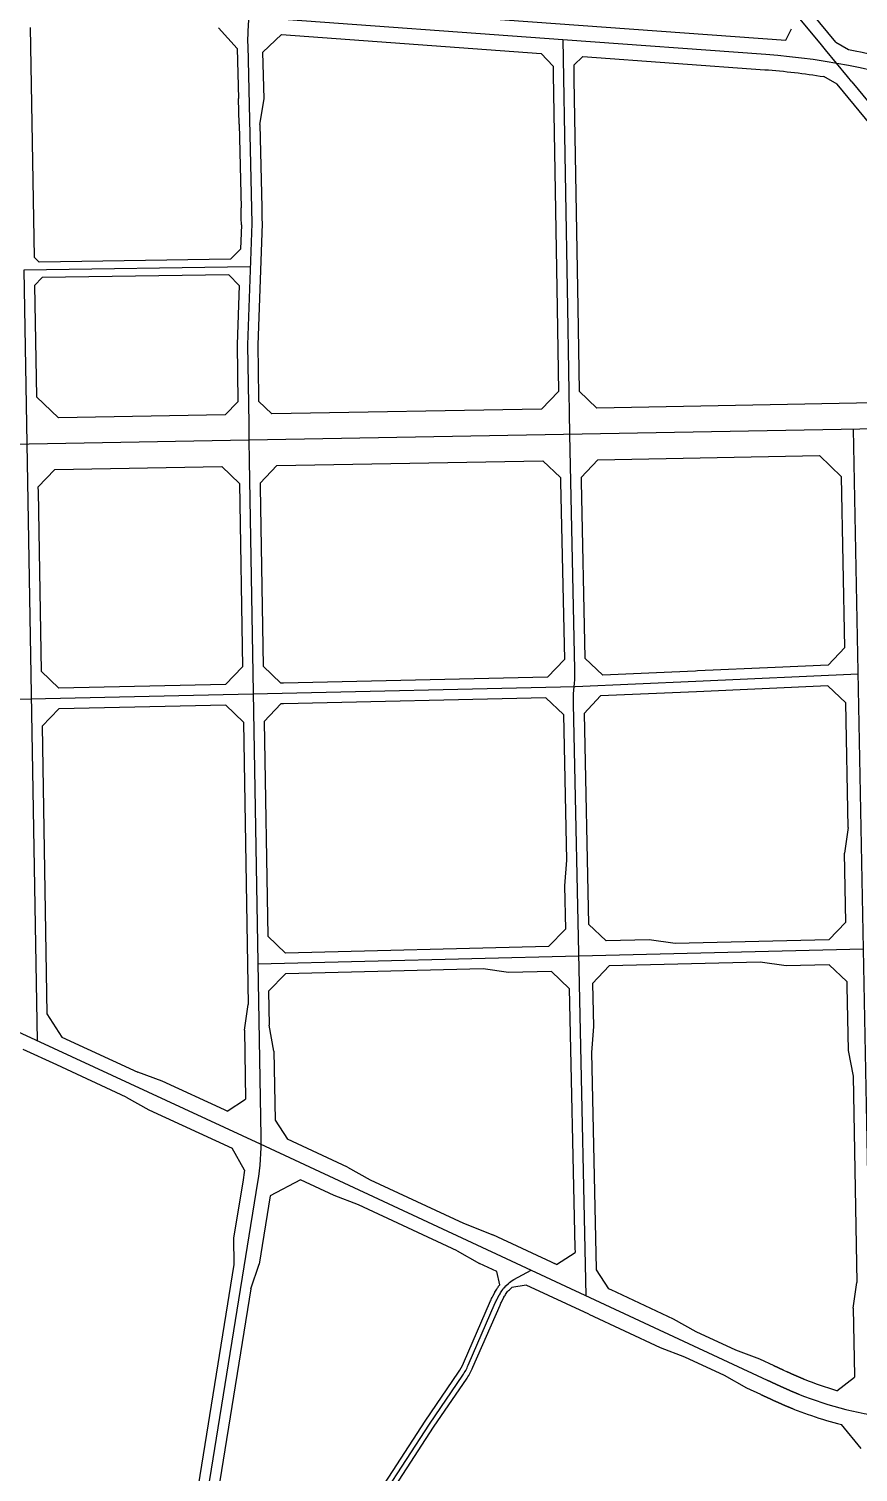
# Model space of a CAD drawing. Extents: x 529262 to 576451, y 2694391 to 2717535.
# Drawn here: x 545462 to 546425, y 2708469 to 2710145 of the extents above; entities that cross this region are included whole.
import ezdxf

# ---------------------------------------------------------------- set-up
doc = ezdxf.new("R2010")
doc.units = 0
doc.layers.add('RD-中线', color=40, linetype='Continuous')
doc.layers.add('RD-红线', color=7, linetype='Continuous')

msp = doc.modelspace()

# ---------------------------------------------------------------- linework, layer by layer
at = {"layer": 'RD-中线', "linetype": 'Continuous', "flags": 128}
for points in [[(547865.715, 2710864.877, 0), (547866.042, 2710864.171)], [(546507.259, 2708530.041, 0), (546507.703, 2708530.02)], [(547179.742, 2708476.771, 0), (547180.253, 2708476.772)], [(545890.043, 2710894.674), (545778.548, 2710592.627, 0.0471695), (545764.064, 2710538.038), (545737.309, 2710377.44, 0.01883563), (545734.438, 2710355.029), (545719.441, 2710188.366, 0.00791733), (545718.973, 2710182.05), (545716.629, 2710141.737, 0.02042539), (545716.348, 2710125.406), (545721.226, 2709918.855), (545715.98, 2709778.027), (545717.509, 2709686.149, 0.0000548), (545717.511, 2709686.039), (545717.831, 2709667.062)], [(544662.65, 2710238.161, -0.02273281), (544717.159, 2710236.627), (545134.255, 2710205.783, 0.01345122), (545295.463, 2710198.214), (545422.694, 2710195.668, -0.027271), (545477.044, 2710191.609, -0.00116986), (545478.9, 2710191.364), (545711.401, 2710160.08, 0.01533597), (545741.903, 2710156.925), (546082.349, 2710132.23)], [(546082.349, 2710132.23), (546317.978, 2710115.138, -0.06918977), (546533.464, 2710069.08), (546890.709, 2709939.19, 0.07408728), (546977.351, 2709921.552), (547233.041, 2709908.008)], [(546109.487, 2708674.211), (546094.577, 2709361.158, -0.0262683), (546095.063, 2709376.901), (546095.759, 2709385.24, 0.0262683), (546096.245, 2709400.983), (546090.323, 2709673.807)], [(545717.831, 2709667.062), (545718.233, 2709643.188, 0.00004036), (545718.235, 2709643.107), (545731.58, 2708859.048)], [(545731.58, 2708859.048, -0.0442731), (545727.794, 2708806.159), (545653.962, 2708348.529)], [(545731.047, 2708850.547), (546319.385, 2708576.408), (546319.788, 2708576.22, 0.00000412), (546320.191, 2708576.032, 0.00000741), (546320.594, 2708575.844, 0.00001058), (546320.997, 2708575.657, 0.00001372), (546321.4, 2708575.469, 0.00001684), (546321.803, 2708575.281, 0.00001994), (546322.206, 2708575.094, 0.00002305), (546322.608, 2708574.906, 0.00002614), (546323.011, 2708574.719, 0.00002924), (546323.414, 2708574.531, 0.00003233), (546323.817, 2708574.344, 0.00003543), (546324.22, 2708574.156, 0.00003852), (546324.623, 2708573.969, 0.00004161), (546325.026, 2708573.782, 0.0000447), (546325.43, 2708573.595, 0.00004779), (546325.833, 2708573.408, 0.00005088), (546326.236, 2708573.22, 0.00005397), (546326.639, 2708573.034, 0.00005706), (546327.042, 2708572.847, 0.00006015), (546327.446, 2708572.66, 0.00006323), (546327.849, 2708572.473, 0.00006632), (546328.252, 2708572.287, 0.00006941), (546328.656, 2708572.1, 0.0000725), (546329.059, 2708571.914, 0.00007559), (546329.463, 2708571.728, 0.00007867), (546329.866, 2708571.542, 0.00008176), (546330.27, 2708571.356, 0.00008485), (546330.674, 2708571.17, 0.00008794), (546331.078, 2708570.984, 0.00009102), (546331.481, 2708570.799, 0.00009411), (546331.885, 2708570.613, 0.0000972), (546332.289, 2708570.428, 0.00010028), (546332.693, 2708570.243, 0.00010337), (546333.098, 2708570.058, 0.00010646), (546333.502, 2708569.873, 0.00010955), (546333.906, 2708569.689, 0.00011263), (546334.311, 2708569.504, 0.00011572), (546334.715, 2708569.32, 0.00011881), (546335.12, 2708569.136, 0.00012189), (546335.524, 2708568.952, 0.00012498), (546335.929, 2708568.768, 0.00012807), (546336.334, 2708568.585, 0.00013115), (546336.739, 2708568.402, 0.00013424), (546337.144, 2708568.219, 0.00013733), (546337.549, 2708568.036, 0.00014042), (546337.954, 2708567.854, 0.0001435), (546338.359, 2708567.671, 0.00014659), (546338.765, 2708567.489, 0.00014968), (546339.17, 2708567.307, 0.00015276), (546339.576, 2708567.126, 0.00015585), (546339.982, 2708566.944, 0.00015894), (546340.388, 2708566.763, 0.00016202), (546340.794, 2708566.582, 0.00016511), (546341.2, 2708566.402, 0.0001682), (546341.606, 2708566.222, 0.00017128), (546342.012, 2708566.042, 0.00017437), (546342.419, 2708565.862, 0.00017746), (546342.825, 2708565.682, 0.00018054), (546343.232, 2708565.503, 0.00018363), (546343.639, 2708565.324, 0.00018672), (546344.046, 2708565.146, 0.0001898), (546344.453, 2708564.967, 0.00019289), (546344.86, 2708564.79, 0.00019598), (546345.268, 2708564.612, 0.00019906), (546345.675, 2708564.435, 0.00020215), (546346.083, 2708564.258, 0.00020524), (546346.491, 2708564.081, 0.00020832), (546346.899, 2708563.905, 0.00021141), (546347.307, 2708563.729, 0.0002145), (546347.715, 2708563.553, 0.00021758), (546348.124, 2708563.378, 0.00022067), (546348.532, 2708563.203, 0.00022375), (546348.941, 2708563.028, 0.00022684), (546349.35, 2708562.854, 0.00022993), (546349.759, 2708562.68, 0.00023301), (546350.168, 2708562.507, 0.0002361), (546350.578, 2708562.334, 0.00023919), (546350.987, 2708562.161, 0.00024227), (546351.397, 2708561.989, 0.00024536), (546351.807, 2708561.817, 0.00024845), (546352.217, 2708561.646, 0.00025153), (546352.627, 2708561.475, 0.00025462), (546353.037, 2708561.304, 0.00025771), (546353.448, 2708561.134, 0.00026079), (546353.859, 2708560.964, 0.00026388), (546354.27, 2708560.795, 0.00026697), (546354.681, 2708560.626, 0.00027005), (546355.092, 2708560.457, 0.00027314), (546355.503, 2708560.289, 0.00027623), (546355.915, 2708560.122, 0.07238842), (546467.789, 2708532.564, -0.00027623)]]:
    msp.add_lwpolyline(points, format="xyb", dxfattribs=at)
at = {"layer": 'RD-中线'}
msp.add_lwpolyline([(546382.462, 2710126.03), (546311.704, 2710211.748, 0.00183682), (546310.295, 2710213.442), (546157.792, 2710395.446)], format="xyb", dxfattribs=at)
at = {"layer": 'RD-中线', "flags": 128}
msp.add_lwpolyline([(546082.349, 2710132.23), (546087.546, 2709821.131)], dxfattribs=at)
at = {"layer": 'RD-中线'}
for points in [[(546387.251, 2710120.23), (546382.462, 2710126.03)], [(546412.801, 2710089.278), (546387.251, 2710120.23)], [(546417.853, 2710083.157), (546412.801, 2710089.278)], [(545719.354, 2709868.59), (545456.633, 2709864.524)], [(546087.546, 2709821.131), (546089.999, 2709674.259)]]:
    msp.add_lwpolyline(points, dxfattribs=at)
at = {"layer": 'RD-中线', "linetype": 'Continuous'}
for points in [[(546417.853, 2710083.157), (546490.951, 2709994.605, 0.00188807), (546492.4, 2709992.863), (546573.701, 2709895.876, -0.00493903), (546577.463, 2709891.297), (546674.133, 2709771.235, 0.00403362), (546677.199, 2709767.489), (546701.145, 2709738.712, -0.00385032), (546704.072, 2709735.138), (546767.806, 2709656.1)], [(545717.827, 2709667.062), (543423.108, 2709625.377, -0.04854963), (543365.166, 2709629.956), (541235.627, 2710008.415)], [(549232.671, 2709224.473), (549127.751, 2709224.959, -0.07773036), (548700.587, 2709293.801), (548234.481, 2709445.647, -0.00241198), (548225.322, 2709448.68), (547829.908, 2709581.729, 0.03180471), (547584.335, 2709647.318), (547516.825, 2709660.821, 0.04076391), (547387.471, 2709675.884), (547173.199, 2709683.266, 0.00380702), (547164.065, 2709683.511), (547013.533, 2709686.404, 0.00491627), (547001.735, 2709686.514), (546784.388, 2709686.416, 0.00447514), (546779.018, 2709686.366), (546641.895, 2709683.849, -0.00004733), (546641.838, 2709683.848), (545717.831, 2709667.062)], [(545756.263, 2708287.869), (545818.22, 2708362.816), (545844.65, 2708398.002, 0.01728267), (545847.42, 2708401.968), (545927.281, 2708525.168), (545966.029, 2708581.979, 0.04719187), (545972.399, 2708593.522), (546003.819, 2708665.825, -0.01988451), (546006.238, 2708670.837), (546008.513, 2708675.108, -0.00101123), (546008.647, 2708675.358, -0.01927111), (546011.383, 2708680.006, -0.06109378), (546016.047, 2708685.627), (546019.021, 2708688.432, -0.06466787), (546025.279, 2708692.965), (546045.57, 2708703.993)]]:
    msp.add_lwpolyline(points, format="xyb", dxfattribs=at)
at = {"layer": 'RD-中线', "linetype": 'Continuous', "flags": 128}
for points in [[(545456.633, 2709864.524), (545471.857, 2708970.226)], [(546456.662, 2708210.13), (546441.759, 2708533.282), (546419.648, 2709679.811)], [(546425.077, 2709395.672), (546236.768, 2709387.273), (546096.677, 2709381.099), (545722.351, 2709372.329)], [(545722.351, 2709372.329), (545464.728, 2709366.759), (545195.727, 2709359.804), (545073.987, 2709357.175)], [(546431.285, 2709076.384), (546100.934, 2709068.277), (545728.175, 2709059.131)], [(545318.414, 2709041.076), (545731.047, 2708850.547)]]:
    msp.add_lwpolyline(points, dxfattribs=at)
at = {"layer": 'RD-中线', "linetype": 'Continuous'}
msp.add_lwpolyline([(545717.831, 2709667.062), (545717.827, 2709667.062)], dxfattribs=at)
at = {"layer": 'RD-红线', "linetype": 'Continuous'}
for p, q in [((545706.508, 2710033.815), (545705.549, 2710063.8)), ((545959.428, 2708726.48), (545985.671, 2708711.77)), ((546075.065, 2708710.384), (546072.034, 2708711.796)), ((546138.301, 2708680.919), (546135.269, 2708682.331))]:
    msp.add_line(p, q, dxfattribs=at)
at = {"layer": 'RD-红线'}
for p, q in [((545706.508, 2710033.815), (545708.798, 2709936.827)), ((545617.059, 2708923.281), (545588.879, 2708933.815)), ((545832.335, 2708823.529), (545858.57, 2708808.778)), ((545966.779, 2708758.358), (546001.087, 2708744.854))]:
    msp.add_line(p, q, dxfattribs=at)
for points in [[(546399.209, 2710129.306), (546322.85, 2710221.809)], [(546340.942, 2710131.519), (546347.69, 2710144.591)], [(545730.523, 2710033.434), (545735.314, 2710063.556), (545734.04, 2710117.473)], [(545709.149, 2709917), (545708.959, 2709924.81)], [(545732.792, 2709937.394), (545732.959, 2709924.886), (545733.218, 2709918.408)], [(545696.292, 2709877.234), (545474.469, 2709873.801)], [(545694.355, 2709859.202), (545477.798, 2709855.851)], [(546075.547, 2709820.931), (546077.171, 2709723.727)], [(546099.544, 2709821.332), (546101.171, 2709723.952)], [(546082.844, 2709348.732), (546086.509, 2709179.891)], [(546106.823, 2709349.962), (546112.126, 2709105.619)], [(546086.509, 2709179.891), (546084.16, 2709149.833)], [(546084.16, 2709149.833), (546085.245, 2709099.845)], [(546065.741, 2709079.417), (545760.112, 2709071.918)], [(546089.742, 2709030.935), (546096.277, 2708729.833), (546096.397, 2708724.306)], [(546116.623, 2709036.709), (546117.708, 2708986.721)], [(546117.708, 2708986.727), (546115.36, 2708956.663)], [(546115.36, 2708956.663), (546115.36, 2708956.64), (546120.821, 2708705.052), (546120.834, 2708704.45)]]:
    msp.add_lwpolyline(points, dxfattribs=at)
at = {"layer": 'RD-红线', "flags": 128}
for points in [[(545747.663, 2710174.554), (546340.942, 2710131.519)], [(546070.864, 2710101.314), (546070.868, 2710101.072), (546071.02, 2710091.929), (546075.547, 2709820.931)], [(546094.85, 2710102.357), (546094.854, 2710102.103), (546095.128, 2710085.701), (546099.544, 2709821.332)], [(545692.556, 2708888.422), (545689.531, 2708889.818), (545617.059, 2708923.281)], [(545832.318, 2708823.493), (545762.695, 2708855.934)], [(546075.065, 2708710.384), (546001.087, 2708744.854)]]:
    msp.add_lwpolyline(points, dxfattribs=at)
at = {"layer": 'RD-红线', "linetype": 'Continuous', "flags": 128}
for points in [[(545463.84, 2710146.214), (545468.377, 2709879.698)], [(545755.481, 2710137.892), (546056.951, 2710116.025)], [(545704.184, 2710121.617), (545705.549, 2710063.8)], [(545730.523, 2710033.434), (545732.792, 2709937.394)], [(545709.149, 2709917), (545708.098, 2709888.786)], [(545733.218, 2709918.408), (545727.984, 2709777.903), (545728.991, 2709717.396), (545729.074, 2709712.388)], [(545468.939, 2709846.699), (545471.133, 2709717.784), (545471.135, 2709717.657)], [(545706.532, 2709846.757), (545703.976, 2709778.151), (545705.077, 2709712.021), (545705.079, 2709711.895)], [(546624.568, 2709714.013), (546121.554, 2709704.29)], [(545690.357, 2709696.648), (545496.591, 2709693.087)], [(546057.541, 2709703.396), (545744.348, 2709697.64)], [(545750.303, 2709637.739), (546059.042, 2709643.414)], [(546123.018, 2709644.307), (546380.228, 2709649.278)], [(545492.552, 2709633.002), (545686.314, 2709636.563)], [(546079.404, 2709623.851), (546079.51, 2709618.995), (546083.986, 2709412.776)], [(546103.41, 2709623.876), (546103.51, 2709619.269), (546107.963, 2709414.074)], [(546409.53, 2709426.504), (546405.707, 2709624.765)], [(545472.922, 2709612.665), (545473.005, 2709607.799), (545476.558, 2709399.114)], [(545706.679, 2709616.907), (545710.303, 2709403.984)], [(545730.674, 2709617.402), (545730.757, 2709612.536), (545734.294, 2709404.746)], [(546390.425, 2709406.138), (546328.856, 2709403.392)], [(546064.459, 2709392.347), (545757.758, 2709385.162), (545754.759, 2709385.092)], [(546238.563, 2709399.365), (546236.233, 2709399.261), (546208.873, 2709398.055), (546128.839, 2709394.528)], [(546328.856, 2709403.392), (546238.563, 2709399.365)], [(545690.738, 2709383.649), (545496.987, 2709379.459)], [(546389.877, 2709382.09), (546237.302, 2709375.285), (546125.938, 2709370.377)], [(545690.963, 2709359.648), (545497.212, 2709355.459)], [(546062.38, 2709368.292), (545757.911, 2709361.159), (545754.911, 2709361.089)], [(546413.554, 2709217.859), (546410.764, 2709362.496)], [(545711.392, 2709339.993), (545716.969, 2709012.364)], [(545735.383, 2709340.754), (545739.624, 2709091.572)], [(545477.647, 2709335.123), (545483.331, 2709001.234)], [(546413.554, 2709217.859), (546409.134, 2709187.742)], [(546410.676, 2709107.783), (546409.133, 2709187.768)], [(546182.597, 2709087.286), (546132.612, 2709086.06)], [(546212.711, 2709083.024), (546182.597, 2709087.286)], [(546391.17, 2709087.403), (546212.711, 2709083.024)], [(546311.421, 2709061.439), (546136.127, 2709057.137)], [(546341.534, 2709057.176), (546311.421, 2709061.439)], [(546391.519, 2709058.403), (546341.534, 2709057.176)], [(545989.577, 2709053.541), (545760.22, 2709047.914)], [(546019.271, 2709049.268), (545989.577, 2709053.541)], [(546069.256, 2709050.495), (546019.271, 2709049.268)], [(546412.006, 2709038.794), (546412.108, 2709033.529), (546413.549, 2708958.809)], [(545740.713, 2709027.58), (545741.386, 2708988.069)], [(545712.48, 2708982.284), (545716.969, 2709012.364)], [(545746.896, 2708958.158), (545741.386, 2708988.069)], [(545500.75, 2708974.508), (545588.879, 2708933.815)], [(545712.48, 2708982.284), (545713.842, 2708902.295)], [(545746.896, 2708958.158), (545748.257, 2708878.17)], [(546413.549, 2708958.809), (546419.126, 2708928.911)], [(546419.126, 2708928.911), (546423.739, 2708689.731)], [(545575.412, 2708904.787), (545601.704, 2708890.168), (545698.23, 2708845.598)], [(545959.428, 2708726.48), (545845.109, 2708779.748), (545816.902, 2708790.408), (545777.649, 2708808.698)], [(545858.57, 2708808.779), (545966.779, 2708758.358)], [(545742.41, 2708790.019), (545729.668, 2708711.041)], [(545700.042, 2708740.88), (545700.2, 2708710.467)], [(545700.2, 2708710.467), (545642.098, 2708350.335)], [(545719.953, 2708682.22), (545729.668, 2708711.041)], [(546005.641, 2708702.464), (545985.671, 2708711.77)], [(546112.438, 2708652.702), (546039.633, 2708686.626)], [(546419.318, 2708659.64), (546423.739, 2708689.731)], [(545719.953, 2708682.22), (545665.825, 2708346.722)], [(546419.318, 2708659.64), (546420.831, 2708581.177), (546420.841, 2708580.708), (546420.861, 2708579.655)]]:
    msp.add_lwpolyline(points, dxfattribs=at)
at = {"layer": 'RD-红线'}
for points in [[(545704.184, 2710121.617), (545682.525, 2710145.803, 0.36883874)], [(545755.481, 2710137.892), (545734.04, 2710117.473, 0.44262657)], [(546399.209, 2710129.306), (546413.792, 2710120.666, 0.1746696)], [(546070.864, 2710101.314), (546056.951, 2710116.025, 0.38834733)], [(546105.572, 2710112.498), (546094.85, 2710102.357, 0.4405617)], [(546400.71, 2710080.363), (546385.437, 2710089.124, 0.18190218)], [(546668.556, 2709754.243), (546565.78, 2709881.889, 0.00493903), (546562.206, 2709886.24), (546480.905, 2709983.227, -0.00188807), (546479.383, 2709985.056), (546400.71, 2710080.362)], [(545468.377, 2709879.698), (545474.469, 2709873.801, 0.41376097)], [(545696.292, 2709877.234), (545708.098, 2709888.786, 0.39885778)], [(545706.532, 2709846.757), (545694.355, 2709859.202, 0.42973791)], [(545477.798, 2709855.851), (545468.939, 2709846.699, 0.4146663)], [(546390.425, 2709406.138), (546409.53, 2709426.504, 0.40682517)], [(546064.459, 2709392.347), (546083.986, 2709412.776, 0.41370943)], [(546107.963, 2709414.074), (546128.839, 2709394.528, 0.42077241)], [(545476.558, 2709399.114), (545496.987, 2709379.459, 0.41556082)], [(545690.738, 2709383.649), (545710.303, 2709403.984, 0.41286713)], [(545734.294, 2709404.746), (545754.759, 2709385.092, 0.41609036)], [(546410.764, 2709362.496), (546389.877, 2709382.09, 0.42164076)], [(545497.212, 2709355.459), (545477.647, 2709335.123, 0.41286759)], [(545711.392, 2709339.993), (545690.963, 2709359.648, 0.41556128)], [(545754.911, 2709361.089), (545735.383, 2709340.754, 0.41233925)], [(546082.844, 2709348.732), (546062.38, 2709368.292, 0.41471788)], [(546125.938, 2709370.377), (546106.823, 2709349.962, 0.40768498)], [(546112.126, 2709105.619), (546132.612, 2709086.06, 0.4150437)], [(546391.17, 2709087.403), (546410.676, 2709107.783, 0.41267612)], [(545739.624, 2709091.572), (545760.112, 2709071.918, 0.41641516)], [(546065.741, 2709079.417), (546085.245, 2709099.845, 0.41338525)], [(546136.127, 2709057.137), (546116.623, 2709036.709, 0.41338391)], [(546412.006, 2709038.794), (546391.519, 2709058.403, 0.41575268)], [(545760.22, 2709047.914), (545740.713, 2709027.58, 0.41201539)], [(546089.742, 2709030.935), (546069.256, 2709050.495, 0.41504236)], [(545483.331, 2709001.234), (545500.75, 2708974.508, 0.28787932)], [(545692.556, 2708888.422), (545713.842, 2708902.295, 0.55294002)], [(545748.257, 2708878.17), (545762.695, 2708855.934, 0.2869411)], [(545712.568, 2708819.893), (545698.23, 2708845.598, 0.32552546)], [(545777.649, 2708808.698), (545742.41, 2708790.019, 0.49759335)], [(546075.065, 2708710.384), (546096.397, 2708724.306, 0.55560351)], [(546120.834, 2708704.45), (546135.269, 2708682.331, 0.28567465)], [(546112.438, 2708652.702), (546195.399, 2708614.046), (546223.542, 2708603.415), (546269.4, 2708582.047), (546295.642, 2708567.337), (546311.677, 2708559.865), (546312.08, 2708559.677, 0.00000412), (546312.483, 2708559.49, 0.00000741), (546312.887, 2708559.302, 0.00001058), (546313.29, 2708559.114, 0.00001372), (546313.694, 2708558.926, 0.00001684), (546314.098, 2708558.737, 0.00001994), (546314.502, 2708558.549, 0.00002305), (546314.907, 2708558.361, 0.00002614), (546315.312, 2708558.173, 0.00002924), (546315.717, 2708557.984, 0.00003233), (546316.122, 2708557.796, 0.00003543), (546316.527, 2708557.607, 0.00003852), (546316.933, 2708557.419, 0.00004161), (546317.338, 2708557.23, 0.0000447), (546317.745, 2708557.042, 0.00004779), (546318.151, 2708556.853, 0.00005088), (546318.557, 2708556.664, 0.00005397), (546318.964, 2708556.476, 0.00005706), (546319.371, 2708556.287, 0.00006015), (546319.778, 2708556.099, 0.00006323), (546320.186, 2708555.91, 0.00006632), (546320.594, 2708555.721, 0.00006941), (546321.002, 2708555.533, 0.0000725), (546321.41, 2708555.344, 0.00007559), (546321.819, 2708555.156, 0.00007867), (546322.228, 2708554.967, 0.00008176), (546322.637, 2708554.779, 0.00008485), (546323.046, 2708554.59, 0.00008794), (546323.456, 2708554.402, 0.00009102), (546323.865, 2708554.214, 0.00009411), (546324.276, 2708554.025, 0.0000972), (546324.686, 2708553.837, 0.00010028), (546325.097, 2708553.649, 0.00010337), (546325.508, 2708553.461, 0.00010646), (546325.919, 2708553.273, 0.00010955), (546326.331, 2708553.085, 0.00011263), (546326.743, 2708552.897, 0.00011572), (546327.155, 2708552.71, 0.00011881), (546327.567, 2708552.522, 0.00012189), (546327.98, 2708552.334, 0.00012498), (546328.393, 2708552.147, 0.00012807), (546328.806, 2708551.96, 0.00013115), (546329.22, 2708551.773, 0.00013424), (546329.634, 2708551.586, 0.00013733), (546330.048, 2708551.399, 0.00014042), (546330.463, 2708551.212, 0.0001435), (546330.878, 2708551.025, 0.00014659), (546331.293, 2708550.839, 0.00014968), (546331.708, 2708550.653, 0.00015276), (546332.124, 2708550.466, 0.00015585), (546332.54, 2708550.28, 0.00015894), (546332.957, 2708550.095, 0.00016202), (546333.374, 2708549.909, 0.00016511), (546333.791, 2708549.723, 0.0001682), (546334.208, 2708549.538, 0.00017128), (546334.626, 2708549.353, 0.00017437), (546335.044, 2708549.168, 0.00017746), (546335.463, 2708548.984, 0.00018054), (546335.881, 2708548.799, 0.00018363), (546336.301, 2708548.615, 0.00018672), (546336.72, 2708548.431, 0.0001898), (546337.14, 2708548.247, 0.00019289), (546337.56, 2708548.063, 0.00019598), (546337.981, 2708547.88, 0.00019906), (546338.401, 2708547.697, 0.00020215), (546338.823, 2708547.514, 0.00020524), (546339.244, 2708547.331, 0.00020832), (546339.666, 2708547.149, 0.00021141), (546340.088, 2708546.967, 0.0002145), (546340.511, 2708546.785, 0.00021758), (546340.934, 2708546.604, 0.00022067), (546341.358, 2708546.422, 0.00022375), (546341.781, 2708546.241, 0.00022684), (546342.205, 2708546.061, 0.00022993), (546342.63, 2708545.88, 0.00023301), (546343.055, 2708545.7, 0.0002361), (546343.48, 2708545.521, 0.00023919), (546343.906, 2708545.341, 0.00024227), (546344.332, 2708545.162, 0.00024536), (546344.758, 2708544.983, 0.00024845), (546345.185, 2708544.805, 0.00025153), (546345.612, 2708544.627, 0.00025462), (546346.04, 2708544.449, 0.00025771), (546346.467, 2708544.272, 0.00026079), (546346.896, 2708544.094, 0.00026388), (546347.325, 2708543.918, 0.00026697), (546347.754, 2708543.741, 0.00027005), (546348.183, 2708543.566, 0.00027314), (546348.613, 2708543.39, 0.00027623), (546349.043, 2708543.215, 0.01086168), (546366.02, 2708536.741), (546370.879, 2708535.042, 0.02169813), (546405.68, 2708524.774)], [(546400.417, 2708563.977), (546420.861, 2708579.655, 0.5053714)], [(546428.414, 2708497.041), (546405.68, 2708524.774, 0.33172201)]]:
    msp.add_lwpolyline(points, format="xyb", dxfattribs=at)
at = {"layer": 'RD-红线', "linetype": 'Continuous', "flags": 128}
for points in [[(546105.572, 2710112.498), (546316.676, 2710097.185, -0.02214368), (546385.437, 2710089.124), (546385.587, 2710089.099)], [(546413.792, 2710120.666, -0.03995111), (546539.614, 2710085.997), (546896.859, 2709956.106, 0.07408728), (546978.303, 2709939.527), (547619.782, 2709905.548)], [(545712.568, 2708819.893, -0.00983799), (545711.011, 2708808.867), (545700.042, 2708740.88)], [(546400.417, 2708563.977, -0.02610094), (546362.787, 2708577.029, -0.00027623), (546362.394, 2708577.189, -0.00027314), (546362.001, 2708577.349, -0.00027005), (546361.608, 2708577.51, -0.00026697), (546361.215, 2708577.672, -0.00026388), (546360.821, 2708577.834, -0.00026079), (546360.428, 2708577.996, -0.00025771), (546360.035, 2708578.159, -0.00025462), (546359.642, 2708578.323, -0.00025153), (546359.249, 2708578.487, -0.00024845), (546358.855, 2708578.651, -0.00024536), (546358.462, 2708578.816, -0.00024227), (546358.069, 2708578.981, -0.00023919), (546357.675, 2708579.147, -0.0002361), (546357.282, 2708579.314, -0.00023301), (546356.888, 2708579.48, -0.00022993), (546356.494, 2708579.648, -0.00022684), (546356.101, 2708579.815, -0.00022375), (546355.707, 2708579.983, -0.00022067), (546355.313, 2708580.152, -0.00021758), (546354.92, 2708580.321, -0.0002145), (546354.526, 2708580.49, -0.00021141), (546354.132, 2708580.66, -0.00020832), (546353.738, 2708580.831, -0.00020524), (546353.344, 2708581.001, -0.00020215), (546352.949, 2708581.172, -0.00019906), (546352.555, 2708581.344, -0.00019598), (546352.161, 2708581.516, -0.00019289), (546351.767, 2708581.688, -0.0001898), (546351.372, 2708581.861, -0.00018672), (546350.978, 2708582.034, -0.00018363), (546350.583, 2708582.207, -0.00018054), (546350.188, 2708582.381, -0.00017746), (546349.794, 2708582.555, -0.00017437), (546349.399, 2708582.73, -0.00017128), (546349.004, 2708582.905, -0.0001682), (546348.609, 2708583.08, -0.00016511), (546348.214, 2708583.256, -0.00016202), (546347.819, 2708583.432, -0.00015894), (546347.423, 2708583.608, -0.00015585), (546347.028, 2708583.785, -0.00015276), (546346.632, 2708583.962, -0.00014968), (546346.237, 2708584.139, -0.00014659), (546345.841, 2708584.317, -0.0001435), (546345.445, 2708584.495, -0.00014042), (546345.05, 2708584.673, -0.00013733), (546344.654, 2708584.852, -0.00013424), (546344.257, 2708585.031, -0.00013115), (546343.861, 2708585.21, -0.00012807), (546343.465, 2708585.39, -0.00012498), (546343.068, 2708585.57, -0.00012189), (546342.672, 2708585.75, -0.00007274), (546342.429, 2708585.86), (546338.782, 2708587.529, -0.00001877), (546338.7, 2708587.566, -0.00008794), (546338.302, 2708587.749, -0.00008485), (546337.904, 2708587.932, -0.00008176), (546337.505, 2708588.116, -0.00007867), (546337.107, 2708588.3, -0.00007559), (546336.708, 2708588.484, -0.0000725), (546336.31, 2708588.668, -0.00006941), (546335.911, 2708588.852, -0.00006632), (546335.512, 2708589.036, -0.00006323), (546335.113, 2708589.221, -0.00006015), (546334.713, 2708589.406, -0.00005706), (546334.314, 2708589.591, -0.00005397), (546333.914, 2708589.777, -0.00005088), (546333.515, 2708589.962, -0.00004779), (546333.115, 2708590.148, -0.0000447), (546332.714, 2708590.333, -0.00004161), (546332.314, 2708590.519, -0.00003852), (546331.914, 2708590.706, -0.00003543), (546331.513, 2708590.892, -0.00003233), (546331.112, 2708591.078, -0.00002924), (546330.711, 2708591.265, -0.00002614), (546330.31, 2708591.452, -0.00002305), (546329.909, 2708591.638, -0.00001994), (546329.507, 2708591.825, -0.00001684), (546329.105, 2708592.013, -0.00001372), (546328.703, 2708592.2, -0.00001058), (546328.301, 2708592.387, -0.00000741), (546327.899, 2708592.575, -0.00000412), (546327.496, 2708592.762), (546311.058, 2708600.421), (546282.915, 2708611.053), (546237.058, 2708632.42), (546210.815, 2708647.13), (546138.301, 2708680.919), (546135.269, 2708682.331)]]:
    msp.add_lwpolyline(points, format="xyb", dxfattribs=at)
at = {"layer": 'RD-红线', "linetype": 'Continuous'}
for points in [[(546057.541, 2709703.396), (546077.171, 2709723.727, 0.4137233)], [(546101.171, 2709723.952), (546121.554, 2709704.29, 0.41498229)], [(545471.135, 2709717.657), (545496.591, 2709693.087, 0.41461071)], [(545690.357, 2709696.648), (545705.079, 2709711.895, 0.41370461)], [(545729.074, 2709712.388), (545744.348, 2709697.64, 0.41472269)], [(546079.404, 2709623.851), (546059.042, 2709643.414, 0.41324012)], [(546123.018, 2709644.307), (546103.41, 2709623.876, 0.41490933)], [(546405.707, 2709624.765), (546380.228, 2709649.278, 0.41422635)], [(545492.552, 2709633.002), (545472.922, 2709612.665, 0.41381653)], [(545706.679, 2709616.907), (545686.314, 2709636.563, 0.41461117)], [(545750.303, 2709637.739), (545730.674, 2709617.402, 0.41381607)], [(546009.073, 2708686.966), (546005.641, 2708702.464, 0.49349766)], [(545782.169, 2708328.625), (545813.506, 2708366.531), (545839.853, 2708401.606, 0.01728267), (545842.386, 2708405.232), (545922.285, 2708528.49), (545961.072, 2708585.36, 0.04719187), (545966.896, 2708595.914), (545998.316, 2708668.216, -0.01988451), (546000.943, 2708673.658), (546003.218, 2708677.929, -0.00101123), (546003.363, 2708678.2, -0.01927111), (546006.334, 2708683.247, -0.03210762), (546009.073, 2708686.966)], [(546039.633, 2708686.626), (546023.005, 2708683.942, 0.30719502)], [(545795.965, 2708326.479), (545822.933, 2708359.101), (545849.448, 2708394.398, 0.01728267), (545852.455, 2708398.704), (545932.278, 2708521.845), (545970.986, 2708578.598, 0.04719187), (545977.902, 2708591.131), (546009.322, 2708663.434, -0.01988451), (546011.534, 2708668.016), (546013.809, 2708672.287, -0.00101123), (546013.931, 2708672.515, -0.01927111), (546016.433, 2708676.765, -0.06109378), (546020.164, 2708681.262), (546023.005, 2708683.942)]]:
    msp.add_lwpolyline(points, format="xyb", dxfattribs=at)
msp.add_lwpolyline([(545575.412, 2708904.787), (545494.74, 2708942.036), (545455.601, 2708960.108)], dxfattribs=at)
at = {"layer": 'RD-红线'}
msp.add_arc((545120.962, 2709922.943), 588, 0.181855, 1.353, dxfattribs=at)

doc.saveas('drawing.dxf')
